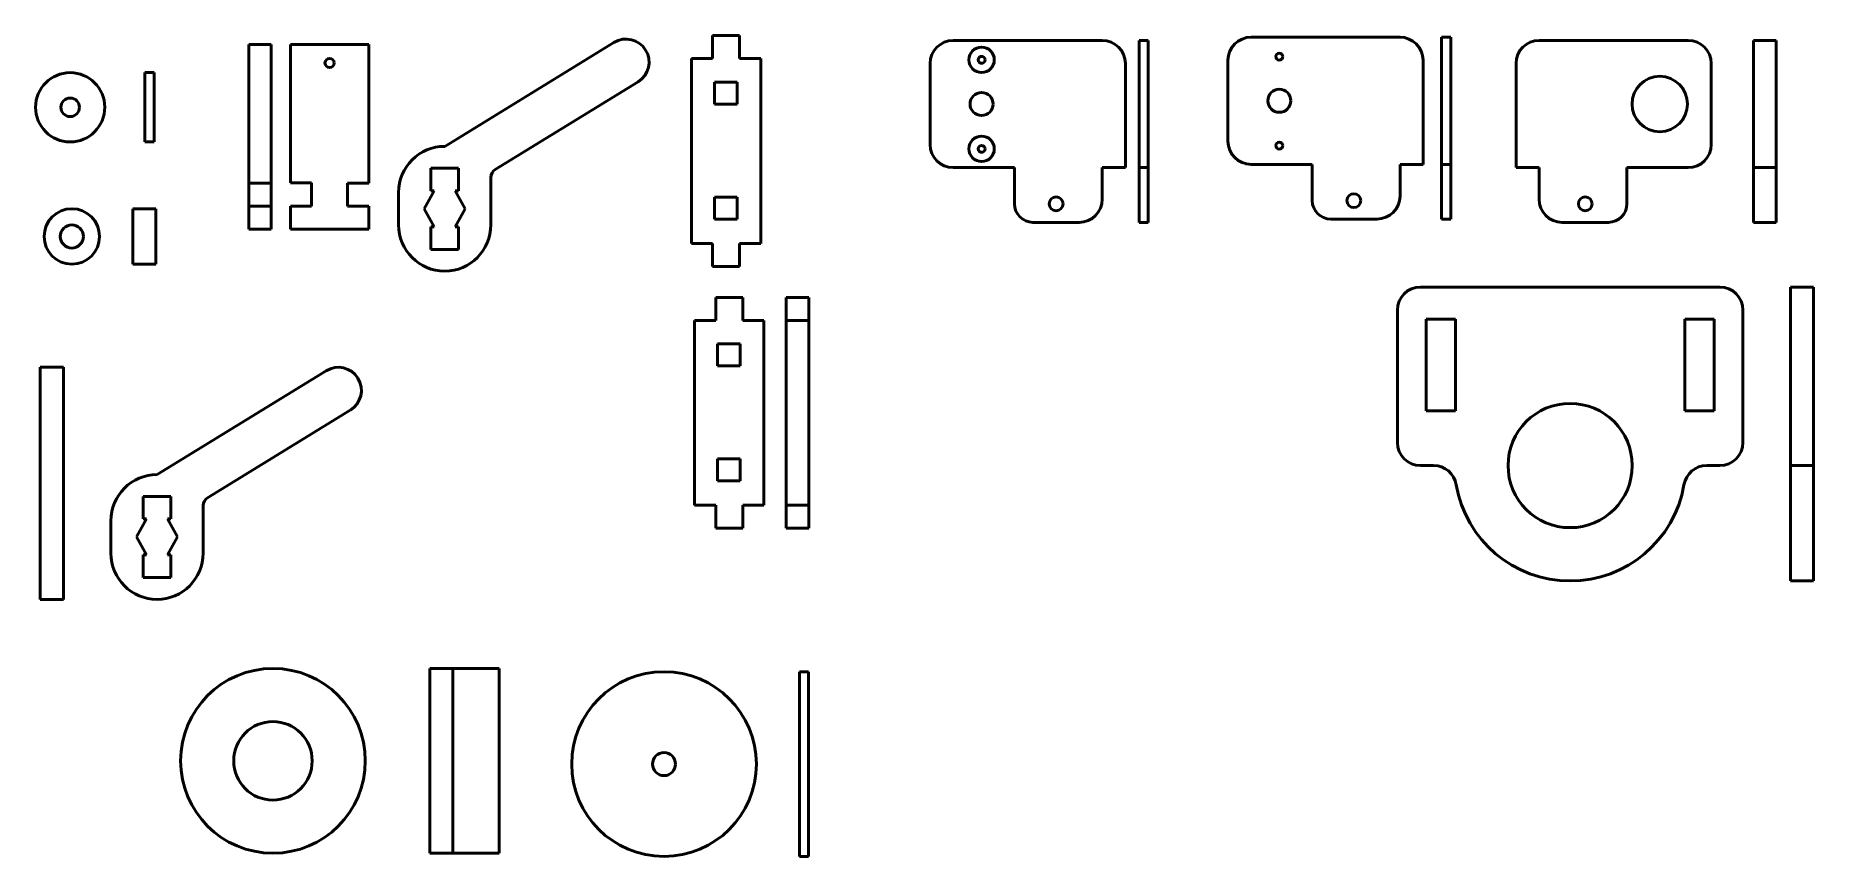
# Model space of a CAD drawing. Header units: millimetres. Extents: x 14 to 399, y 96 to 274.
import ezdxf

# ---------------------------------------------------------------- set-up
doc = ezdxf.new("R2010")
doc.units = ezdxf.units.MM
doc.linetypes.add('K5LT32768', pattern=[0])
doc.layers.add('Видимый контур (ГОСТ)', color=7, linetype='Continuous')

msp = doc.modelspace()

# ---------------------------------------------------------------- linework, layer by layer
at = {"layer": 'Видимый контур (ГОСТ)', "color": 7, "linetype": 'K5LT32768', "lineweight": 50}
for p, q in [((160.22, 273.82), (160.22, 268.82)), ((166.07, 273.82), (160.22, 273.82)), ((166.07, 268.82), (166.07, 273.82)), ((309.1, 273.47), (276.83, 273.47)), ((318.11, 268.47), (318.11, 273.47)), ((318.11, 273.47), (320.11, 273.47)), ((320.11, 268.47), (320.11, 273.47)), ((64.63, 271.89), (59.73, 271.89)), ((59.73, 241.87), (59.73, 271.89)), ((64.63, 241.87), (64.63, 271.89)), ((68.76, 271.89), (68.76, 241.91)), ((85.76, 271.89), (68.76, 271.89)), ((85.76, 241.87), (85.76, 271.89)), ((138.83, 272.33), (102.19, 249.83)), ((244.61, 272.77), (212.34, 272.77)), ((252.57, 272.77), (254.57, 272.77)), ((252.57, 267.77), (252.57, 272.77)), ((254.57, 267.77), (254.57, 272.77)), ((371.5, 272.77), (339.23, 272.77)), ((385.68, 272.77), (385.68, 267.77)), ((385.68, 272.77), (390.58, 272.77)), ((390.58, 267.77), (390.58, 272.77)), ((37.25, 265.79), (37.25, 250.79)), ((37.25, 265.79), (39.25, 265.79)), ((39.25, 250.79), (39.25, 265.79)), ((155.63, 268.82), (155.63, 228.82)), ((160.22, 268.82), (155.63, 268.82)), ((170.63, 268.82), (166.07, 268.82)), ((170.63, 228.82), (170.63, 268.82)), ((207.34, 267.77), (207.34, 250.23)), ((249.61, 245.23), (249.61, 267.77)), ((252.57, 267.77), (252.57, 250.23)), ((254.57, 267.77), (254.57, 250.23)), ((271.83, 268.47), (271.83, 250.93)), ((314.1, 245.93), (314.1, 268.47)), ((318.11, 268.47), (318.11, 250.93)), ((320.11, 268.47), (320.11, 250.93)), ((334.23, 267.77), (334.23, 245.23)), ((376.5, 250.23), (376.5, 267.77)), ((385.68, 245.23), (385.68, 267.77)), ((390.58, 267.77), (390.58, 245.23)), ((113.14, 244.82), (144.06, 263.81)), ((160.65, 258.97), (160.65, 263.72)), ((160.65, 263.72), (165.5, 263.72)), ((165.5, 263.72), (165.5, 258.97)), ((165.5, 258.97), (160.65, 258.97)), ((37.25, 250.79), (39.25, 250.79)), ((318.11, 245.93), (318.11, 250.93)), ((320.11, 245.93), (320.11, 250.93)), ((252.57, 245.23), (252.57, 250.23)), ((254.57, 245.23), (254.57, 250.23)), ((99.19, 240.23), (99.19, 245.13)), ((99.19, 245.13), (105.19, 245.13)), ((105.19, 245.13), (105.19, 240.23)), ((112.19, 232.82), (112.19, 243.12)), ((212.34, 245.23), (225.61, 245.23)), ((225.61, 245.23), (225.61, 237.38)), ((244.61, 238.38), (244.61, 245.23)), ((244.61, 245.23), (249.61, 245.23)), ((252.57, 245.23), (252.57, 237.38)), ((252.57, 245.23), (254.57, 245.23)), ((254.57, 245.23), (254.57, 237.38)), ((276.83, 245.93), (290.1, 245.93)), ((290.1, 245.93), (290.1, 238.08)), ((309.1, 245.93), (314.1, 245.93)), ((309.1, 239.08), (309.1, 245.93)), ((318.11, 245.93), (318.11, 238.08)), ((318.11, 245.93), (320.11, 245.93)), ((320.11, 245.93), (320.11, 238.08)), ((334.23, 245.23), (339.23, 245.23)), ((339.23, 245.23), (339.23, 238.38)), ((358.23, 245.23), (371.5, 245.23)), ((358.23, 237.38), (358.23, 245.23)), ((385.68, 238.38), (385.68, 245.23)), ((385.68, 245.23), (390.58, 245.23)), ((390.58, 245.23), (390.58, 238.38)), ((64.63, 241.87), (59.73, 241.87)), ((59.73, 236.89), (59.73, 241.87)), ((64.63, 236.89), (64.63, 241.87)), ((68.76, 241.91), (73.36, 241.91)), ((73.36, 241.91), (73.36, 236.89)), ((81.16, 241.87), (85.76, 241.87)), ((81.16, 236.89), (81.16, 241.87)), ((92.19, 239.83), (92.19, 232.82)), ((97.74, 236.33), (99.93, 240.23)), ((99.93, 240.23), (99.19, 240.23)), ((105.19, 240.23), (104.44, 240.23)), ((104.44, 240.23), (106.64, 236.33)), ((160.65, 234.07), (160.65, 238.82)), ((160.65, 238.82), (165.5, 238.82)), ((165.5, 238.82), (165.5, 234.07)), ((34.63, 236.32), (34.63, 224.32)), ((39.63, 236.32), (34.63, 236.32)), ((39.63, 236.32), (39.63, 224.32)), ((64.63, 236.89), (59.73, 236.89)), ((59.73, 231.89), (59.73, 236.89)), ((64.63, 231.89), (64.63, 236.89)), ((73.36, 236.89), (68.76, 236.89)), ((68.76, 236.89), (68.76, 231.89)), ((85.76, 236.89), (81.16, 236.89)), ((85.76, 231.89), (85.76, 236.89)), ((99.93, 232.43), (97.74, 236.33)), ((106.64, 236.33), (104.44, 232.43)), ((252.57, 233.38), (252.57, 237.38)), ((254.57, 233.38), (254.57, 237.38)), ((318.11, 234.08), (318.11, 238.08)), ((320.11, 234.08), (320.11, 238.08)), ((385.68, 238.38), (385.68, 233.38)), ((390.58, 233.38), (390.58, 238.38)), ((64.63, 231.89), (59.73, 231.89)), ((68.76, 231.89), (85.76, 231.89)), ((99.19, 227.53), (99.19, 232.43)), ((99.19, 232.43), (99.93, 232.43)), ((104.44, 232.43), (105.19, 232.43)), ((105.19, 232.43), (105.19, 227.53)), ((165.5, 234.07), (160.65, 234.07)), ((229.61, 233.38), (239.61, 233.38)), ((252.57, 233.38), (254.57, 233.38)), ((294.1, 234.08), (304.1, 234.08)), ((318.11, 234.08), (320.11, 234.08)), ((344.23, 233.38), (354.23, 233.38)), ((385.68, 233.38), (390.58, 233.38)), ((105.19, 227.53), (99.19, 227.53)), ((155.63, 228.82), (160.22, 228.82)), ((160.22, 228.82), (160.22, 223.82)), ((166.07, 228.82), (170.63, 228.82)), ((166.07, 223.82), (166.07, 228.82)), ((39.63, 224.32), (34.63, 224.32)), ((160.22, 223.82), (166.07, 223.82)), ((160.89, 217.14), (160.89, 212.14)), ((166.74, 217.14), (160.89, 217.14)), ((166.74, 212.14), (166.74, 217.14)), ((176.18, 217.14), (176.18, 212.14)), ((176.18, 217.14), (181.08, 217.14)), ((181.08, 217.14), (181.08, 212.14)), ((378.36, 219.37), (313.54, 219.37)), ((393.65, 214.37), (393.65, 219.37)), ((393.65, 219.37), (398.65, 219.37)), ((398.65, 214.37), (398.65, 219.37)), ((156.29, 212.14), (156.29, 172.14)), ((160.89, 212.14), (156.29, 212.14)), ((171.29, 212.14), (166.74, 212.14)), ((171.29, 172.14), (171.29, 212.14)), ((176.18, 212.14), (176.18, 172.14)), ((176.18, 212.14), (181.08, 212.14)), ((181.08, 212.14), (181.08, 172.14)), ((308.54, 214.37), (308.54, 185.72)), ((314.78, 192.58), (314.78, 212.43)), ((314.78, 212.43), (321.13, 212.43)), ((321.13, 212.43), (321.13, 192.58)), ((370.77, 192.58), (370.77, 212.43)), ((370.77, 212.43), (377.12, 212.43)), ((377.12, 212.43), (377.12, 192.58)), ((383.36, 185.72), (383.36, 214.37)), ((393.65, 214.37), (393.65, 185.72)), ((398.65, 214.37), (398.65, 185.72)), ((161.31, 202.29), (161.31, 207.04)), ((161.31, 207.04), (166.16, 207.04)), ((166.16, 207.04), (166.16, 202.29)), ((14.6, 201.99), (14.6, 192.73)), ((19.6, 201.99), (14.6, 201.99)), ((19.6, 201.99), (19.6, 192.73)), ((76.52, 201.25), (39.88, 178.75)), ((166.16, 202.29), (161.31, 202.29)), ((14.6, 173.74), (14.6, 192.73)), ((19.6, 173.74), (19.6, 192.73)), ((50.83, 173.74), (81.75, 192.73)), ((321.13, 192.58), (314.78, 192.58)), ((377.12, 192.58), (370.77, 192.58)), ((393.65, 180.72), (393.65, 185.72)), ((398.65, 180.72), (398.65, 185.72)), ((161.31, 177.39), (161.31, 182.14)), ((161.31, 182.14), (166.16, 182.14)), ((166.16, 182.14), (166.16, 177.39)), ((166.16, 177.39), (161.31, 177.39)), ((313.54, 180.72), (315.95, 180.72)), ((315.95, 180.72), (316.37, 180.72)), ((375.53, 180.72), (378.36, 180.72)), ((393.65, 180.72), (393.65, 176.55)), ((393.65, 180.72), (398.65, 180.72)), ((398.65, 180.72), (398.65, 176.55)), ((14.6, 172.04), (14.6, 173.74)), ((19.6, 172.04), (19.6, 173.74)), ((36.88, 169.15), (36.88, 174.05)), ((36.88, 174.05), (42.88, 174.05)), ((42.88, 174.05), (42.88, 169.15)), ((393.65, 155.72), (393.65, 176.55)), ((398.65, 155.72), (398.65, 176.55)), ((14.6, 161.75), (14.6, 172.04)), ((19.6, 161.75), (19.6, 172.04)), ((49.88, 161.75), (49.88, 172.04)), ((156.29, 172.14), (160.89, 172.14)), ((160.89, 172.14), (160.89, 167.14)), ((166.74, 172.14), (171.29, 172.14)), ((166.74, 167.14), (166.74, 172.14)), ((176.18, 172.14), (176.18, 167.14)), ((176.18, 172.14), (181.08, 172.14)), ((181.08, 172.14), (181.08, 167.14)), ((29.88, 168.75), (29.88, 161.75)), ((35.43, 165.25), (37.63, 169.15)), ((37.63, 169.15), (36.88, 169.15)), ((42.88, 169.15), (42.13, 169.15)), ((42.13, 169.15), (44.33, 165.25)), ((160.89, 167.14), (166.74, 167.14)), ((176.18, 167.14), (181.08, 167.14)), ((14.6, 161.75), (14.6, 151.75)), ((19.6, 161.75), (19.6, 151.75)), ((37.63, 161.35), (35.43, 165.25)), ((44.33, 165.25), (42.13, 161.35)), ((36.88, 156.45), (36.88, 161.35)), ((36.88, 161.35), (37.63, 161.35)), ((42.13, 161.35), (42.88, 161.35)), ((42.88, 161.35), (42.88, 156.45)), ((42.88, 156.45), (36.88, 156.45)), ((393.65, 155.72), (398.65, 155.72)), ((19.6, 151.75), (14.6, 151.75)), ((98.97, 136.78), (98.97, 96.78)), ((98.97, 136.78), (103.97, 136.78)), ((103.97, 96.78), (103.97, 136.78)), ((103.97, 136.78), (103.97, 96.78)), ((103.97, 136.78), (113.97, 136.78)), ((113.97, 96.78), (113.97, 136.78)), ((179.02, 136.08), (179.02, 96.08)), ((179.02, 136.08), (181.02, 136.08)), ((181.02, 96.08), (181.02, 136.08)), ((98.97, 96.78), (103.97, 96.78)), ((103.97, 96.78), (113.97, 96.78)), ((179.02, 96.08), (181.02, 96.08))]:
    msp.add_line(p, q, dxfattribs=at)
for centre, radius in [((218.48, 268.57), 2.75), ((282.96, 269.26), 0.75), ((21.07, 258.29), 7.5), ((77.26, 267.89), 1), ((218.48, 268.57), 0.75), ((282.96, 259.7), 2.5), ((365.36, 259), 6), ((21.07, 258.29), 2), ((218.48, 259), 2.5), ((218.48, 249.29), 2.75), ((282.96, 249.99), 0.75), ((218.48, 249.29), 0.75), ((234.61, 237.38), 1.5), ((299.1, 238.08), 1.5), ((349.23, 237.38), 1.5), ((21.43, 230.32), 6), ((21.43, 230.32), 2.5), ((345.95, 180.72), 13.45), ((64.99, 116.78), 20), ((149.69, 116.08), 20), ((64.99, 116.78), 8.5), ((149.69, 116.08), 2.5)]:
    msp.add_circle(centre, radius, dxfattribs=at)
for centre, radius, start, end in [((276.83, 268.47), 5, 90, 180), ((309.1, 268.47), 5, 0, 90), ((141.45, 268.07), 5, 301.55, 121.55), ((212.34, 267.77), 5, 90, 180), ((244.61, 267.77), 5, 0, 90), ((339.23, 267.77), 5, 90, 180), ((371.5, 267.77), 5, 0, 90), ((276.83, 250.93), 5, 180, 270), ((102.19, 239.83), 10, 90, 180), ((212.34, 250.23), 5, 180, 270), ((371.5, 250.23), 5, 270, 0), ((114.19, 243.12), 2, 121.55, 180), ((304.1, 239.08), 5, 270, 0), ((229.61, 237.38), 4, 180, 270), ((239.61, 238.38), 5, 270, 0), ((294.1, 238.08), 4, 180, 270), ((344.23, 238.38), 5, 180, 270), ((354.23, 237.38), 4, 270, 0), ((102.19, 232.82), 10, 180, 0), ((313.54, 214.37), 5, 90, 180), ((378.36, 214.37), 5, 0, 90), ((79.14, 196.99), 5, 301.55, 121.55), ((313.54, 185.72), 5, 180, 270), ((378.36, 185.72), 5, 270, 0), ((39.88, 168.75), 10, 90, 180), ((316.37, 175.72), 5, 9.5941, 90), ((375.53, 175.72), 5, 90, 170.4059), ((51.88, 172.04), 2, 121.55, 180), ((345.95, 180.72), 25, 189.5941, 350.4059), ((39.88, 161.75), 10, 180, 0)]:
    msp.add_arc(centre, radius, start, end, dxfattribs=at)

doc.saveas('drawing.dxf')
